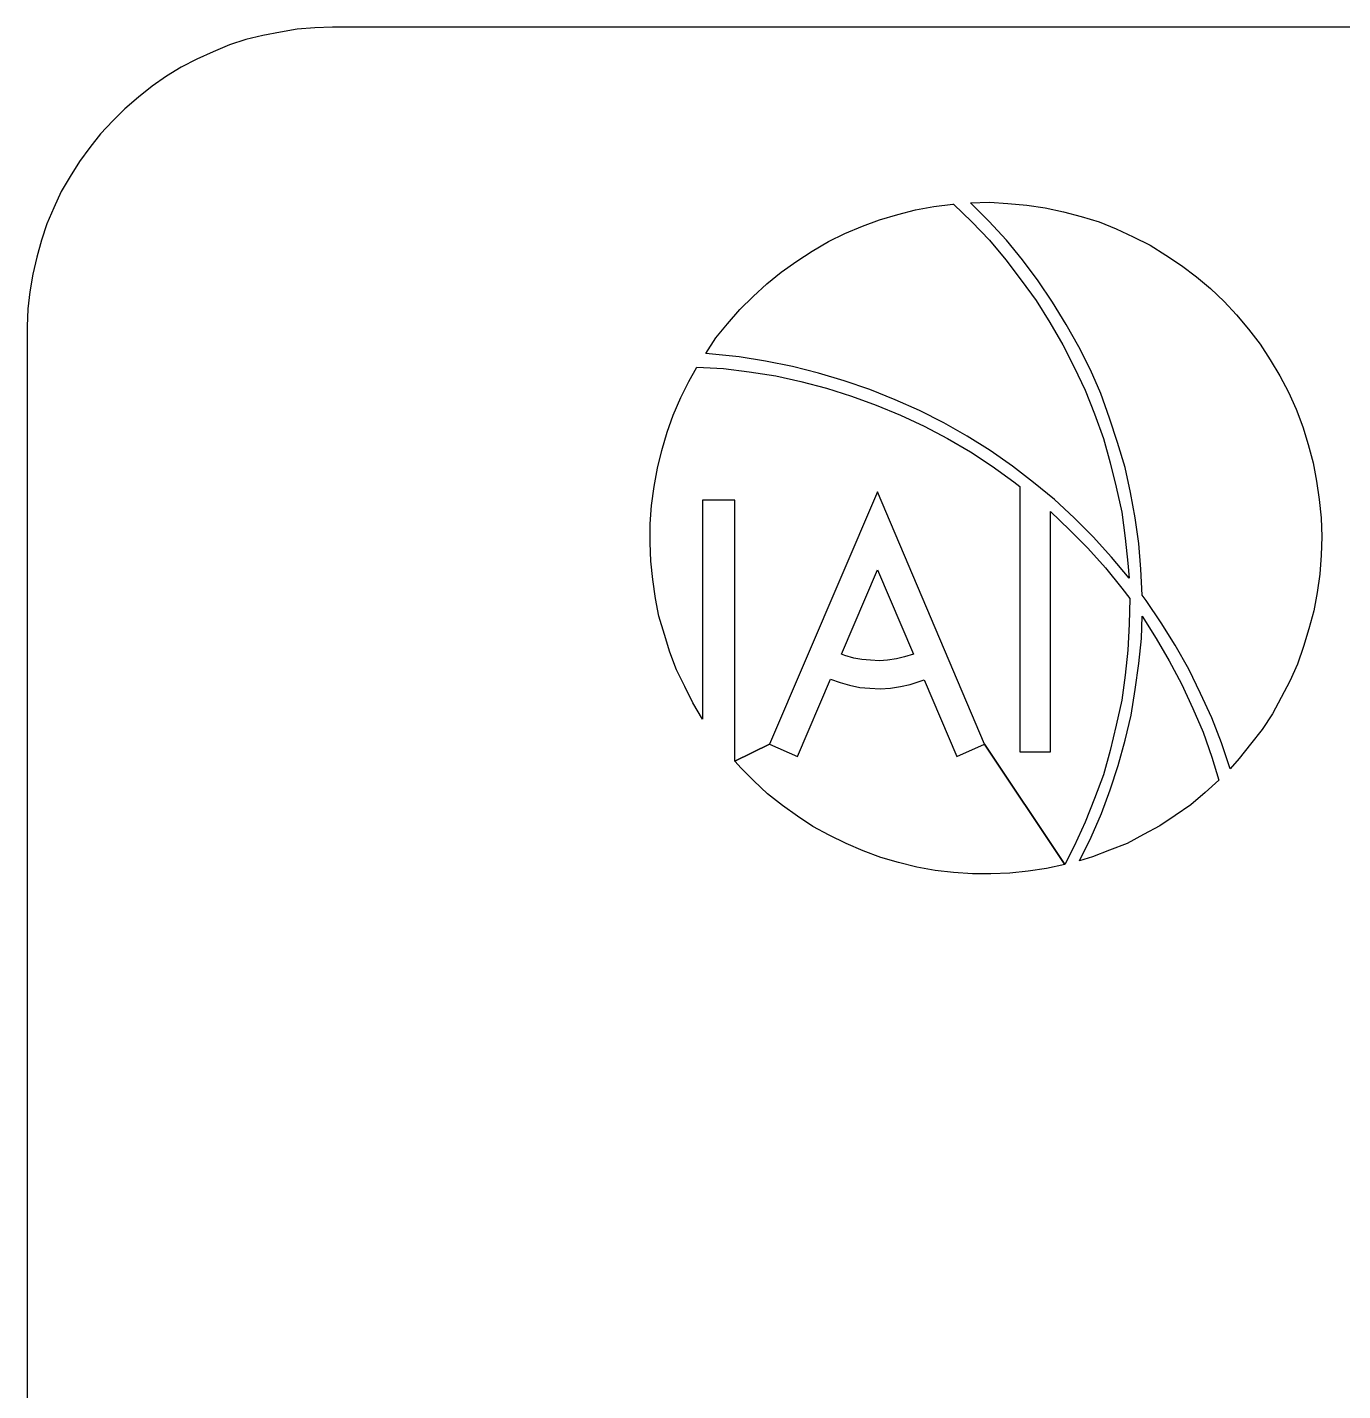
# Model space of a CAD drawing. Header units: metres. Extents: x 13 to 600, y -782 to -15.
# Drawn here: x 13.3 to 129.6, y -135.8 to -15.2 of the extents above; entities that cross this region are included whole.
import ezdxf

# ---------------------------------------------------------------- set-up
doc = ezdxf.new("R2010")
doc.units = ezdxf.units.M

msp = doc.modelspace()

# ---------------------------------------------------------------- linework, layer by layer
for p, q in [((35.64, -15.6), (34.08, -15.9)), ((37.14, -15.36), (35.64, -15.6)), ((38.7, -15.24), (37.14, -15.36)), ((40.26, -15.18), (38.7, -15.24)), ((573.3, -15.18), (40.26, -15.18)), ((31.14, -16.74), (29.7, -17.34)), ((32.58, -16.26), (31.14, -16.74)), ((34.08, -15.9), (32.58, -16.26)), ((28.26, -18), (26.88, -18.72)), ((29.7, -17.34), (28.26, -18)), ((26.88, -18.72), (25.56, -19.5)), ((24.3, -20.4), (23.1, -21.36)), ((25.56, -19.5), (24.3, -20.4)), ((23.1, -21.36), (21.9, -22.38)), ((21.9, -22.38), (20.82, -23.46)), ((20.82, -23.46), (19.74, -24.6)), ((19.74, -24.6), (18.78, -25.8)), ((18.78, -25.8), (17.88, -27.06)), ((17.88, -27.06), (17.04, -28.38)), ((17.04, -28.38), (16.26, -29.7)), ((16.26, -29.7), (15.6, -31.14)), ((15.6, -31.14), (15, -32.58)), ((90.24, -31.74), (91.8, -31.32)), ((91.8, -31.32), (93.42, -31.02)), ((93.42, -31.02), (95.1, -30.84)), ((95.1, -30.84), (95.16, -30.84)), ((95.16, -30.84), (96.78, -32.4)), ((96.66, -30.72), (98.34, -30.66)), ((98.28, -32.34), (96.66, -30.72)), ((98.34, -30.66), (99.96, -30.78)), ((99.96, -30.78), (101.64, -30.9)), ((101.64, -30.9), (103.26, -31.14)), ((103.26, -31.14), (104.88, -31.5)), ((87.12, -32.76), (88.62, -32.22)), ((88.62, -32.22), (90.24, -31.74)), ((96.78, -32.4), (98.34, -34.02)), ((99.84, -34.02), (98.28, -32.34)), ((104.88, -31.5), (106.44, -31.92)), ((106.44, -31.92), (108.06, -32.4)), ((108.06, -32.4), (109.56, -33)), ((15, -32.58), (14.52, -34.02)), ((84.12, -34.14), (85.56, -33.42)), ((85.56, -33.42), (87.12, -32.76)), ((109.56, -33), (111.06, -33.72)), ((111.06, -33.72), (112.56, -34.44)), ((14.52, -34.02), (14.1, -35.52)), ((82.68, -34.98), (84.12, -34.14)), ((98.34, -34.02), (99.78, -35.76)), ((101.28, -35.76), (99.84, -34.02)), ((112.56, -34.44), (113.94, -35.34)), ((14.1, -35.52), (13.74, -37.02)), ((79.92, -36.84), (81.3, -35.88)), ((81.3, -35.88), (82.68, -34.98)), ((99.78, -35.76), (101.16, -37.56)), ((102.66, -37.62), (101.28, -35.76)), ((113.94, -35.34), (115.32, -36.24)), ((13.74, -37.02), (13.5, -38.58)), ((78.66, -37.86), (79.92, -36.84)), ((115.32, -36.24), (116.64, -37.26)), ((116.64, -37.26), (117.9, -38.28)), ((13.5, -38.58), (13.32, -40.08)), ((77.46, -39), (78.66, -37.86)), ((101.16, -37.56), (102.48, -39.36)), ((103.92, -39.48), (102.66, -37.62)), ((117.9, -38.28), (119.1, -39.42)), ((76.26, -40.14), (77.46, -39)), ((102.48, -39.36), (103.68, -41.28)), ((105.12, -41.46), (103.92, -39.48)), ((119.1, -39.42), (120.18, -40.62)), ((13.32, -40.08), (13.26, -41.64)), ((75.18, -41.4), (76.26, -40.14)), ((120.18, -40.62), (121.26, -41.88)), ((13.26, -41.64), (13.26, -42.18)), ((13.26, -42.18), (13.26, -754.56)), ((74.16, -42.66), (75.18, -41.4)), ((103.68, -41.28), (104.82, -43.26)), ((106.26, -43.44), (105.12, -41.46)), ((121.26, -41.88), (122.28, -43.2)), ((73.26, -44.04), (74.16, -42.66)), ((104.82, -43.26), (105.84, -45.24)), ((122.28, -43.2), (123.18, -44.58)), ((73.86, -44.1), (73.26, -44.04)), ((76.2, -44.34), (73.86, -44.1)), ((78.54, -44.7), (76.2, -44.34)), ((107.28, -45.48), (106.26, -43.44)), ((123.18, -44.58), (124.02, -46.02)), ((71.76, -46.5), (72.48, -45.24)), ((72.48, -45.24), (74.82, -45.36)), ((74.82, -45.36), (77.1, -45.66)), ((77.1, -45.66), (79.44, -46.02)), ((80.94, -45.18), (78.54, -44.7)), ((83.22, -45.78), (80.94, -45.18)), ((85.5, -46.44), (83.22, -45.78)), ((105.84, -45.24), (106.8, -47.28)), ((108.18, -47.58), (107.28, -45.48)), ((71.04, -47.94), (71.76, -46.5)), ((79.44, -46.02), (81.66, -46.5)), ((81.66, -46.5), (83.94, -47.1)), ((87.78, -47.22), (85.5, -46.44)), ((124.02, -46.02), (124.8, -47.46)), ((70.38, -49.5), (71.04, -47.94)), ((83.94, -47.1), (86.16, -47.82)), ((86.16, -47.82), (88.32, -48.6)), ((90, -48.12), (87.78, -47.22)), ((92.16, -49.08), (90, -48.12)), ((106.8, -47.28), (107.64, -49.38)), ((108.96, -49.74), (108.18, -47.58)), ((124.8, -47.46), (125.46, -48.96)), ((88.32, -48.6), (90.48, -49.5)), ((94.32, -50.16), (92.16, -49.08)), ((107.64, -49.38), (108.42, -51.54)), ((125.46, -48.96), (126.06, -50.52)), ((69.84, -51), (70.38, -49.5)), ((90.48, -49.5), (92.58, -50.46)), ((92.58, -50.46), (94.62, -51.54)), ((96.36, -51.36), (94.32, -50.16)), ((109.68, -51.9), (108.96, -49.74)), ((126.06, -50.52), (126.54, -52.08)), ((69.36, -52.62), (69.84, -51)), ((94.62, -51.54), (96.66, -52.74)), ((98.4, -52.62), (96.36, -51.36)), ((108.42, -51.54), (109.02, -53.7)), ((69, -54.18), (69.36, -52.62)), ((96.66, -52.74), (98.58, -54)), ((100.38, -54), (98.4, -52.62)), ((110.34, -54.12), (109.68, -51.9)), ((126.54, -52.08), (126.96, -53.7)), ((68.7, -55.8), (69, -54.18)), ((98.58, -54), (100.5, -55.38)), ((102.24, -55.44), (100.38, -54)), ((109.02, -53.7), (109.56, -55.86)), ((110.82, -56.34), (110.34, -54.12)), ((126.96, -53.7), (127.26, -55.32)), ((100.5, -55.38), (101.04, -55.8)), ((104.1, -56.94), (102.24, -55.44)), ((127.26, -55.32), (127.5, -56.94)), ((68.46, -57.48), (68.7, -55.8)), ((88.44, -56.28), (78.9, -78.6)), ((97.92, -78.6), (88.44, -56.28)), ((101.04, -55.8), (101.04, -79.26)), ((109.56, -55.86), (110.04, -58.08)), ((111.24, -58.56), (110.82, -56.34)), ((68.34, -59.1), (68.46, -57.48)), ((75.84, -57), (72.96, -57)), ((72.96, -57), (72.96, -76.38)), ((75.84, -80.1), (75.84, -57)), ((105.84, -58.56), (104.1, -56.94)), ((127.5, -56.94), (127.68, -58.56)), ((103.74, -79.26), (103.74, -58.02)), ((103.74, -58.02), (105.42, -59.64)), ((107.52, -60.24), (105.84, -58.56)), ((110.04, -58.08), (110.34, -60.36)), ((111.54, -60.84), (111.24, -58.56)), ((127.68, -58.56), (127.74, -60.24)), ((68.34, -60.78), (68.34, -59.1)), ((105.42, -59.64), (107.04, -61.26)), ((109.14, -62.04), (107.52, -60.24)), ((127.74, -60.24), (127.68, -61.86)), ((68.4, -62.4), (68.34, -60.78)), ((107.04, -61.26), (108.6, -63)), ((110.34, -60.36), (110.58, -62.58)), ((111.72, -63.12), (111.54, -60.84)), ((68.58, -64.02), (68.4, -62.4)), ((110.7, -63.9), (109.14, -62.04)), ((110.58, -62.58), (110.7, -63.9)), ((127.68, -61.86), (127.56, -63.54)), ((85.26, -70.62), (88.44, -63.18)), ((88.44, -63.18), (91.62, -70.62)), ((108.6, -63), (110.04, -64.8)), ((111.84, -65.4), (111.72, -63.12)), ((127.56, -63.54), (127.32, -65.16)), ((68.82, -65.7), (68.58, -64.02)), ((110.04, -64.8), (110.76, -65.7)), ((69.12, -67.26), (68.82, -65.7)), ((110.76, -65.7), (110.7, -67.98)), ((112.2, -65.88), (111.84, -65.4)), ((113.52, -67.86), (112.2, -65.88)), ((127.32, -65.16), (127.02, -66.78)), ((69.6, -68.88), (69.12, -67.26)), ((111.78, -69.24), (111.84, -67.26)), ((111.84, -67.26), (113.1, -69.24)), ((127.02, -66.78), (126.6, -68.4)), ((110.7, -67.98), (110.58, -70.26)), ((114.78, -69.84), (113.52, -67.86)), ((126.6, -68.4), (126.12, -69.96)), ((70.08, -70.44), (69.6, -68.88)), ((111.54, -71.46), (111.78, -69.24)), ((113.1, -69.24), (114.24, -71.22)), ((115.98, -71.94), (114.78, -69.84)), ((70.68, -72), (70.08, -70.44)), ((85.56, -70.74), (85.26, -70.62)), ((86.34, -70.98), (85.56, -70.74)), ((87.06, -71.1), (86.34, -70.98)), ((87.84, -71.16), (87.06, -71.1)), ((90.12, -71.04), (89.34, -71.16)), ((90.84, -70.86), (90.12, -71.04)), ((91.62, -70.62), (90.84, -70.86)), ((110.58, -70.26), (110.34, -72.48)), ((126.12, -69.96), (125.58, -71.52)), ((71.4, -73.5), (70.68, -72)), ((88.62, -71.22), (87.84, -71.16)), ((89.34, -71.16), (88.62, -71.22)), ((111.24, -73.74), (111.54, -71.46)), ((114.24, -71.22), (115.32, -73.26)), ((117, -74.1), (115.98, -71.94)), ((125.58, -71.52), (124.92, -73.02)), ((72.12, -74.94), (71.4, -73.5)), ((81.36, -79.68), (84.3, -72.84)), ((84.3, -72.84), (85.14, -73.14)), ((85.14, -73.14), (85.98, -73.38)), ((85.98, -73.38), (86.88, -73.56)), ((86.88, -73.56), (87.78, -73.62)), ((89.58, -73.62), (90.48, -73.5)), ((90.48, -73.5), (91.32, -73.32)), ((91.32, -73.32), (92.22, -73.02)), ((92.22, -73.02), (92.58, -72.9)), ((92.58, -72.9), (95.46, -79.68)), ((110.34, -72.48), (110.04, -74.7)), ((115.32, -73.26), (116.34, -75.42)), ((124.92, -73.02), (124.14, -74.46)), ((87.78, -73.62), (88.68, -73.68)), ((88.68, -73.68), (89.58, -73.62)), ((110.04, -74.7), (109.56, -76.92)), ((110.88, -76.02), (111.24, -73.74)), ((118.02, -76.26), (117, -74.1)), ((124.14, -74.46), (123.36, -75.9)), ((72.96, -76.38), (72.12, -74.94)), ((116.34, -75.42), (117.24, -77.52)), ((123.36, -75.9), (122.46, -77.28)), ((109.56, -76.92), (109.02, -79.14)), ((110.34, -78.24), (110.88, -76.02)), ((118.86, -78.48), (118.02, -76.26)), ((109.74, -80.46), (110.34, -78.24)), ((117.24, -77.52), (118.02, -79.74)), ((122.46, -77.28), (121.44, -78.6)), ((78.9, -78.6), (75.84, -80.1)), ((75.84, -80.1), (78.9, -78.6)), ((78.9, -78.6), (81.36, -79.68)), ((95.46, -79.68), (97.92, -78.6)), ((105, -89.22), (97.92, -78.6)), ((97.92, -78.6), (105, -89.22)), ((101.04, -79.26), (103.74, -79.26)), ((109.02, -79.14), (108.42, -81.3)), ((119.64, -80.76), (118.86, -78.48)), ((121.44, -78.6), (120.42, -79.86)), ((76.38, -80.7), (75.84, -80.1)), ((77.52, -81.84), (76.38, -80.7)), ((109.02, -82.62), (109.74, -80.46)), ((118.02, -79.74), (118.62, -81.78)), ((120.42, -79.86), (119.64, -80.76)), ((78.72, -82.98), (77.52, -81.84)), ((108.42, -81.3), (107.64, -83.4)), ((118.62, -81.78), (117.42, -82.86)), ((80.04, -84), (78.72, -82.98)), ((108.24, -84.72), (109.02, -82.62)), ((117.42, -82.86), (116.16, -83.94)), ((81.36, -84.96), (80.04, -84)), ((107.64, -83.4), (106.8, -85.5)), ((116.16, -83.94), (114.78, -84.9)), ((82.74, -85.86), (81.36, -84.96)), ((106.8, -85.5), (105.84, -87.6)), ((107.34, -86.82), (108.24, -84.72)), ((114.78, -84.9), (113.4, -85.8)), ((84.18, -86.64), (82.74, -85.86)), ((85.68, -87.36), (84.18, -86.64)), ((106.32, -88.92), (107.34, -86.82)), ((111.96, -86.58), (110.52, -87.36)), ((113.4, -85.8), (111.96, -86.58)), ((87.18, -88.02), (85.68, -87.36)), ((88.74, -88.62), (87.18, -88.02)), ((105.84, -87.6), (105, -89.22)), ((108.96, -87.96), (107.46, -88.56)), ((110.52, -87.36), (108.96, -87.96)), ((90.3, -89.04), (88.74, -88.62)), ((91.92, -89.46), (90.3, -89.04)), ((105, -89.22), (103.38, -89.58)), ((107.46, -88.56), (106.32, -88.92)), ((93.54, -89.76), (91.92, -89.46)), ((95.16, -89.94), (93.54, -89.76)), ((96.84, -90.06), (95.16, -89.94)), ((98.46, -90.06), (96.84, -90.06)), ((100.14, -90), (98.46, -90.06)), ((101.76, -89.82), (100.14, -90)), ((103.38, -89.58), (101.76, -89.82))]:
    msp.add_line(p, q)

doc.saveas('drawing.dxf')
